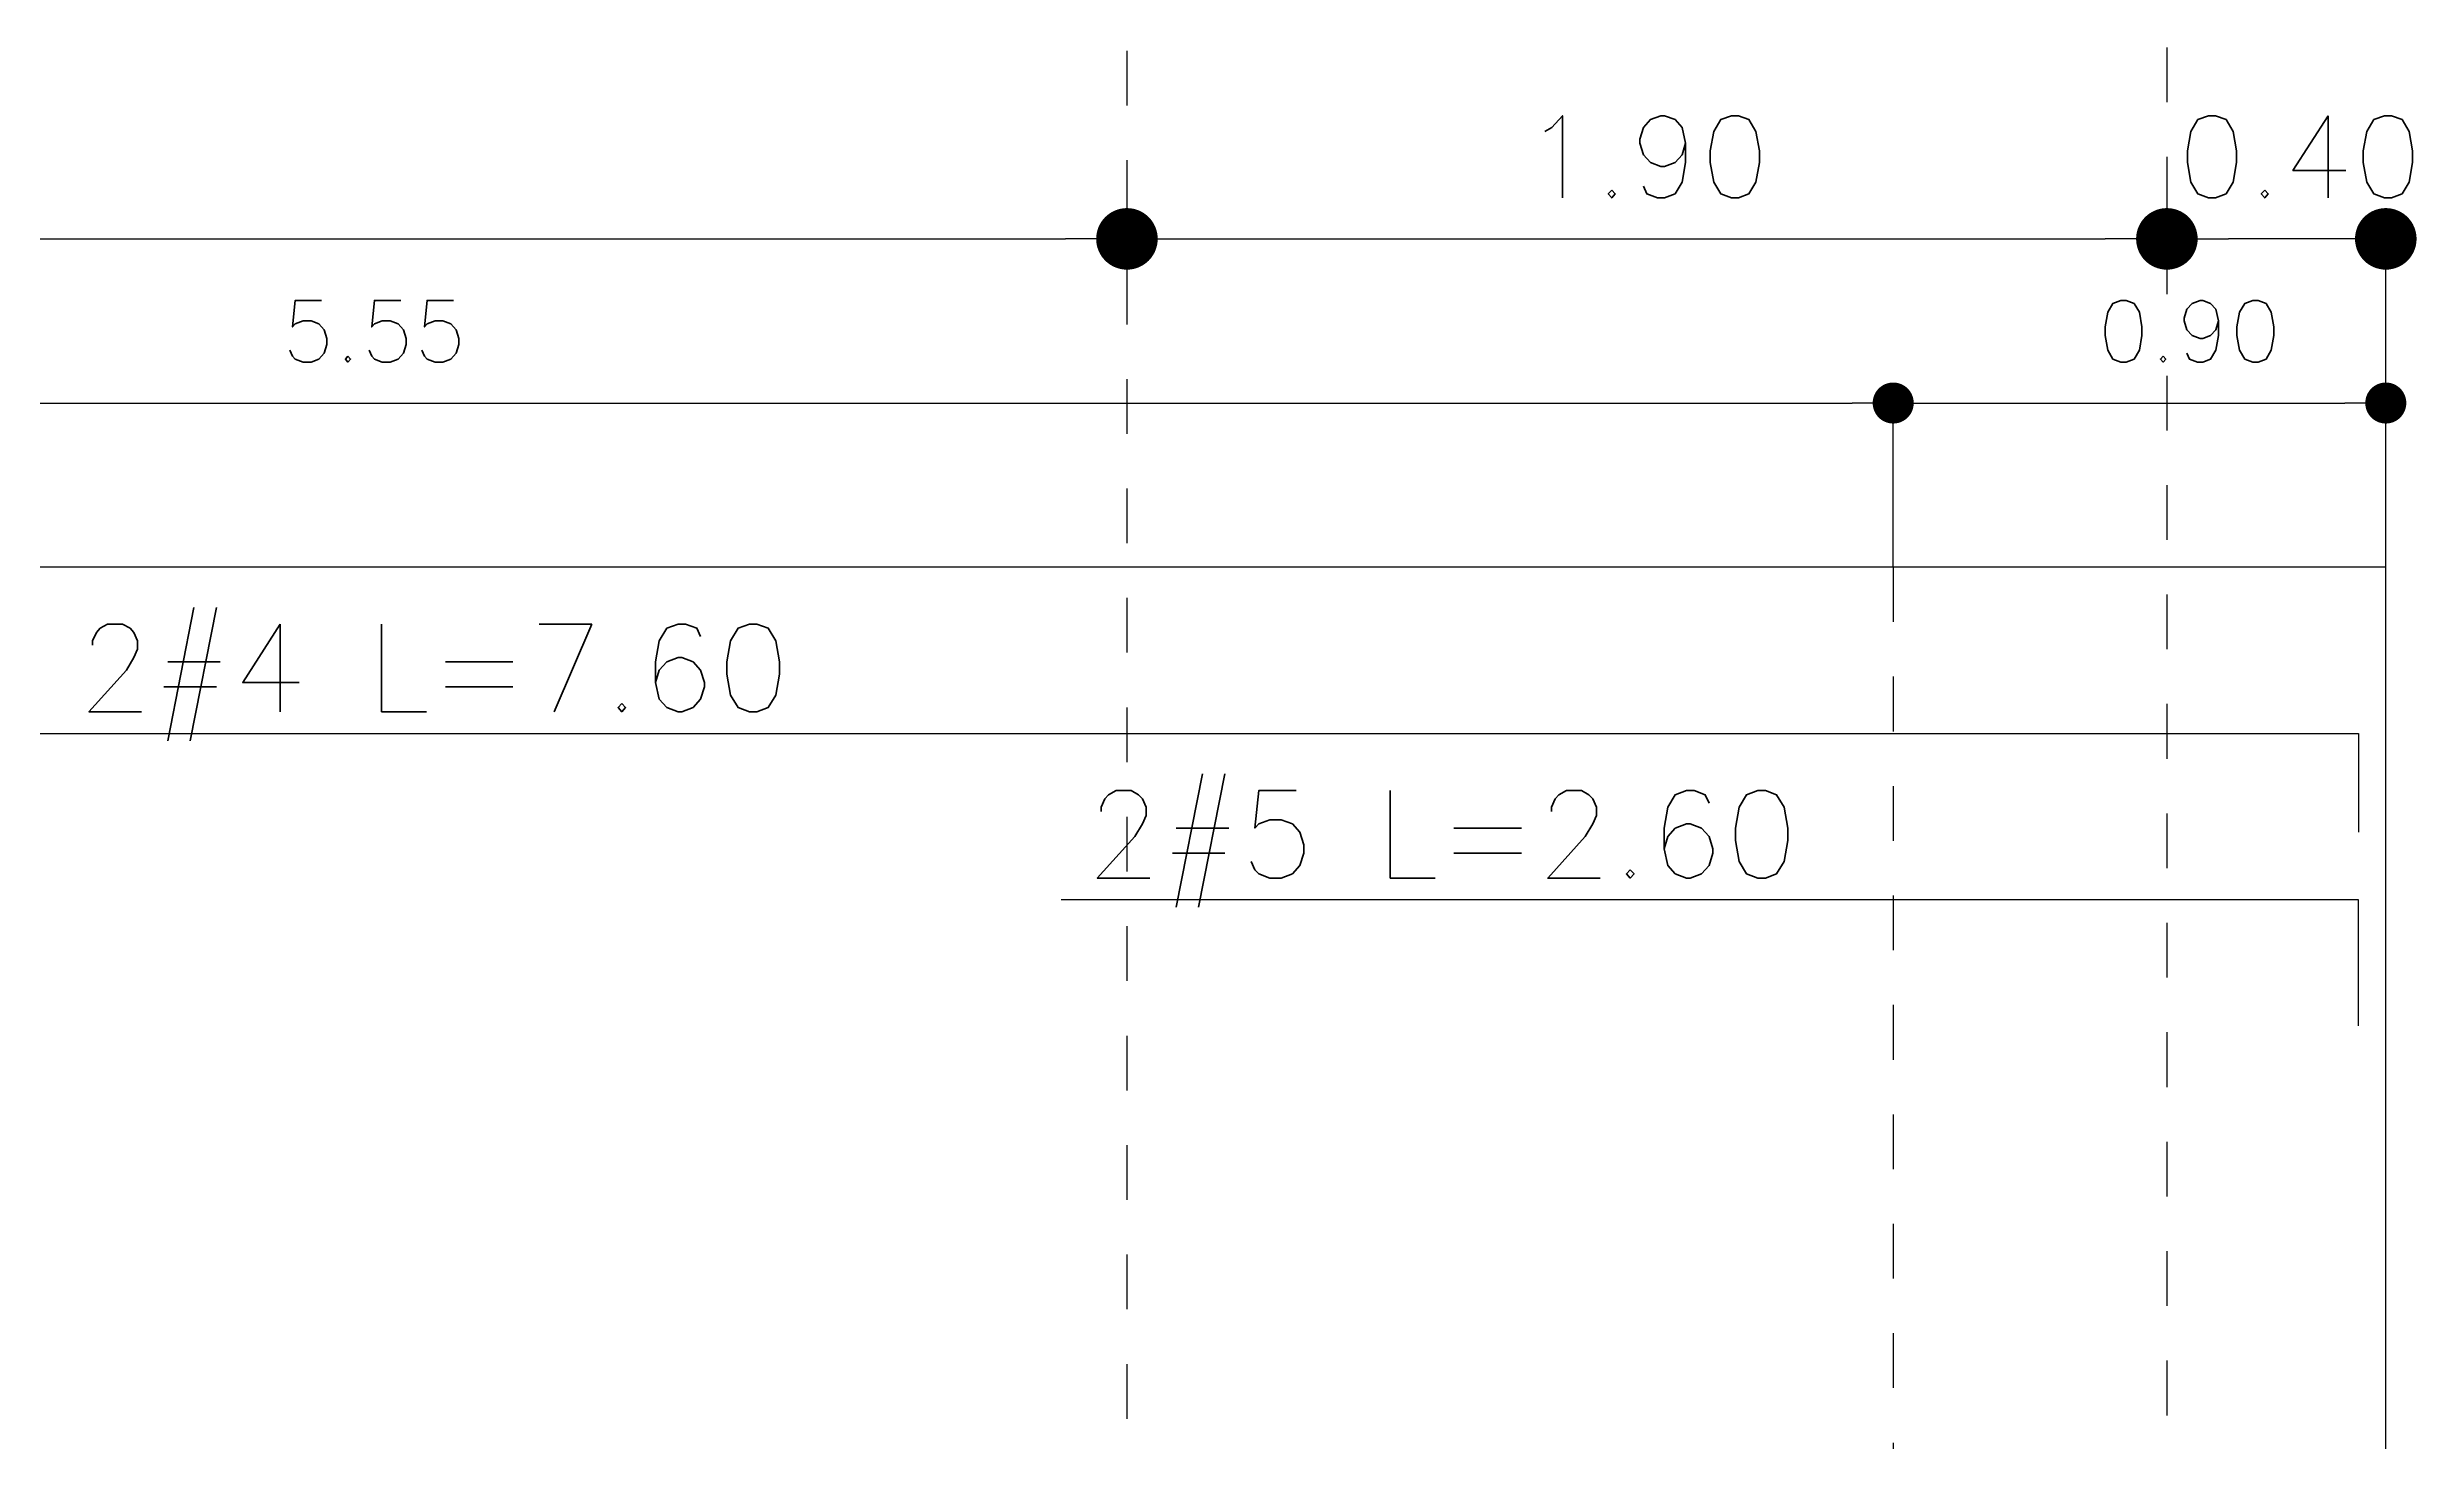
# Model space of a CAD drawing. Header units: millimetres. Extents: x 0 to 212, y -9 to 41.
# Drawn here: x 45.304 to 49.633, y 31.115 to 33.663 of the extents above; entities that cross this region are included whole.
import ezdxf
from ezdxf.enums import TextEntityAlignment as Align

# ---------------------------------------------------------------- set-up
doc = ezdxf.new("R2010")
doc.units = ezdxf.units.MM
doc.header["$LTSCALE"] = 0.01
doc.header["$PDMODE"] = 3
doc.linetypes.add('DASHDOT', pattern=[1, 0.5, -0.25, 0, -0.25])
doc.linetypes.add('DASHED2', pattern=[0.375, 0.25, -0.125])
for name, color, linetype in [('FC_BORDE VIGA', 4, 'Continuous'), ('FC_COTAS', 1, 'Continuous'), ('FC_COTAS EJES', 1, 'Continuous'), ('FC_EJES', 1, 'DASHDOT'), ('FC_PROYECCION', 6, 'DASHED2'), ('FC_R-80', 11, 'Continuous'), ('FC_REFUERZO', 5, 'Continuous')]:
    doc.layers.add(name, color=color, linetype=linetype)
doc.styles.add('FC_TEXT1', font='romans.shx')
doc.styles.get("Standard").update_dxf_attribs({"font": 'romans.shx'})
doc.dimstyles.new('FC_COTAS', dxfattribs={"dimtxt": 0.0015, "dimasz": 0.001, "dimexe": 0, "dimexo": 0, "dimgap": 0.001, "dimtad": 1, "dimtih": 1, "dimtoh": 1, "dimzin": 0, "dimdsep": 46, "dimtxsty": 'FC_TEXT1', "dimblk": 'DOT', "dimcen": 0.09, "dimclrd": 256, "dimclre": 256, "dimclrt": 256, "dimadec": 0, "dimazin": 0, "dimtfac": 1, "dimtix": 1, "dimtmove": 2, "dimatfit": 3, "dimfxl": 1.002, "dimtolj": 1, "dimtzin": 0, "dimlwd": -1, "dimarcsym": 0})
doc.dimstyles.new('FC_COTAS EJES', dxfattribs={"dimtxt": 0.002, "dimasz": 0.0015, "dimexe": 0, "dimexo": 0, "dimgap": 0.001, "dimtad": 1, "dimtih": 1, "dimtoh": 1, "dimzin": 0, "dimdsep": 46, "dimtxsty": 'FC_TEXT1', "dimblk": 'DOT', "dimcen": 0.09, "dimclrd": 256, "dimclre": 256, "dimclrt": 256, "dimadec": 0, "dimazin": 0, "dimtfac": 1, "dimtix": 1, "dimtmove": 2, "dimatfit": 3, "dimfxl": 1.002, "dimtolj": 1, "dimtzin": 0, "dimlwd": -1, "dimarcsym": 0})

# ---------------------------------------------------------------- blocks, each defined once
blk = doc.blocks.new('_Dot')
at = {"color": 0, "linetype": 'ByBlock', "lineweight": -2}
blk.add_line((-0.5, 0), (-1, 0), dxfattribs=at)
at = {"color": 0, "linetype": 'ByBlock', "const_width": 0.5}
blk.add_lwpolyline([(-0.25, 0, 1), (0.25, 0, 1)], format="xyb", close=True, dxfattribs=at)
blk = doc.blocks.new('*D176')
at = {"layer": 'Defpoints', "color": 0, "ltscale": 0.6, "transparency": 16777216}
for p in [(48.6765, 33.0131), (43.1265, 32.7131), (48.6765, 32.7131)]:
    blk.add_point(p, dxfattribs=at)
at = {"layer": 'FC_COTAS', "lineweight": -2, "ltscale": 0.6, "transparency": 16777216}
for p, q in [((43.1265, 32.7131), (43.1265, 33.0131)), ((48.6765, 32.7131), (48.6765, 33.0131))]:
    blk.add_line(p, q, dxfattribs=at)
at = {"layer": 'FC_COTAS', "ltscale": 0.6, "transparency": 16777216}
blk.add_line((43.2015, 33.0131), (48.6015, 33.0131), dxfattribs=at)
at = {"layer": 'FC_COTAS', "ltscale": 0.6, "transparency": 16777216, "xscale": 0.075, "yscale": 0.075, "zscale": 0.075, "rotation": 180}
blk.add_blockref('_Dot', (43.1265, 33.0131), dxfattribs=at)
at = {"layer": 'FC_COTAS', "ltscale": 0.6, "transparency": 16777216, "xscale": 0.075, "yscale": 0.075, "zscale": 0.075}
blk.add_blockref('_Dot', (48.6765, 33.0131), dxfattribs=at)
at = {"layer": 'FC_COTAS', "ltscale": 0.6, "transparency": 16777216, "insert": (45.9015, 33.1443), "char_height": 0.1125, "attachment_point": 5, "style": 'FC_TEXT1'}
blk.add_mtext('\\A1;5.55', dxfattribs=at)
blk = doc.blocks.new('*D177')
at = {"layer": 'Defpoints', "color": 0, "ltscale": 0.6, "transparency": 16777216}
for p in [(42.6265, 33.3131), (47.2765, 33.3131), (47.2765, 33.3131)]:
    blk.add_point(p, dxfattribs=at)
at = {"layer": 'FC_COTAS EJES', "ltscale": 0.6, "transparency": 16777216}
blk.add_line((42.739, 33.3131), (47.164, 33.3131), dxfattribs=at)
at = {"layer": 'FC_COTAS EJES', "ltscale": 0.6, "transparency": 16777216, "xscale": 0.1125, "yscale": 0.1125, "zscale": 0.1125, "rotation": 180}
blk.add_blockref('_Dot', (42.6265, 33.3131), dxfattribs=at)
at = {"layer": 'FC_COTAS EJES', "ltscale": 0.6, "transparency": 16777216, "xscale": 0.1125, "yscale": 0.1125, "zscale": 0.1125}
blk.add_blockref('_Dot', (47.2765, 33.3131), dxfattribs=at)
at = {"layer": 'FC_COTAS EJES', "ltscale": 0.6, "transparency": 16777216, "insert": (44.9515, 33.4631), "char_height": 0.15, "attachment_point": 5, "style": 'FC_TEXT1'}
blk.add_mtext('\\A1;4.65', dxfattribs=at)
blk = doc.blocks.new('*D178')
at = {"layer": 'Defpoints', "color": 0, "ltscale": 0.6, "transparency": 16777216}
for p in [(47.2765, 33.3131), (49.1765, 33.3131), (49.1765, 33.3131)]:
    blk.add_point(p, dxfattribs=at)
at = {"layer": 'FC_COTAS EJES', "ltscale": 0.6, "transparency": 16777216}
blk.add_line((47.389, 33.3131), (49.064, 33.3131), dxfattribs=at)
at = {"layer": 'FC_COTAS EJES', "ltscale": 0.6, "transparency": 16777216, "xscale": 0.1125, "yscale": 0.1125, "zscale": 0.1125, "rotation": 180}
blk.add_blockref('_Dot', (47.2765, 33.3131), dxfattribs=at)
at = {"layer": 'FC_COTAS EJES', "ltscale": 0.6, "transparency": 16777216, "xscale": 0.1125, "yscale": 0.1125, "zscale": 0.1125}
blk.add_blockref('_Dot', (49.1765, 33.3131), dxfattribs=at)
at = {"layer": 'FC_COTAS EJES', "ltscale": 0.6, "transparency": 16777216, "insert": (48.2265, 33.4631), "char_height": 0.15, "attachment_point": 5, "style": 'FC_TEXT1'}
blk.add_mtext('\\A1;1.90', dxfattribs=at)
blk = doc.blocks.new('*D180')
at = {"layer": 'Defpoints', "color": 0, "ltscale": 0.6, "transparency": 16777216}
for p in [(49.1765, 33.3131), (49.1765, 33.3131), (49.5765, 32.7131)]:
    blk.add_point(p, dxfattribs=at)
at = {"layer": 'FC_COTAS EJES', "ltscale": 0.6, "transparency": 16777216}
blk.add_line((49.464, 33.3131), (49.289, 33.3131), dxfattribs=at)
at = {"layer": 'FC_COTAS EJES', "lineweight": -2, "ltscale": 0.6, "transparency": 16777216}
blk.add_line((49.5765, 32.7131), (49.5765, 33.3131), dxfattribs=at)
at = {"layer": 'FC_COTAS EJES', "ltscale": 0.6, "transparency": 16777216, "xscale": 0.1125, "yscale": 0.1125, "zscale": 0.1125, "rotation": 180}
blk.add_blockref('_Dot', (49.1765, 33.3131), dxfattribs=at)
at = {"layer": 'FC_COTAS EJES', "ltscale": 0.6, "transparency": 16777216, "xscale": 0.1125, "yscale": 0.1125, "zscale": 0.1125}
blk.add_blockref('_Dot', (49.5765, 33.3131), dxfattribs=at)
at = {"layer": 'FC_COTAS EJES', "ltscale": 0.6, "transparency": 16777216, "insert": (49.4197, 33.4631), "char_height": 0.15, "attachment_point": 5, "style": 'FC_TEXT1'}
blk.add_mtext('\\A1;0.40', dxfattribs=at)
blk = doc.blocks.new('*D181')
at = {"layer": 'Defpoints', "color": 0, "ltscale": 0.6, "transparency": 16777216}
for p in [(48.6765, 33.0131), (49.5765, 33.0131), (49.5765, 32.7131)]:
    blk.add_point(p, dxfattribs=at)
at = {"layer": 'FC_COTAS', "ltscale": 0.6, "transparency": 16777216}
blk.add_line((48.7515, 33.0131), (49.5015, 33.0131), dxfattribs=at)
at = {"layer": 'FC_COTAS', "lineweight": -2, "ltscale": 0.6, "transparency": 16777216}
blk.add_line((49.5765, 32.7131), (49.5765, 33.0131), dxfattribs=at)
at = {"layer": 'FC_COTAS', "ltscale": 0.6, "transparency": 16777216, "xscale": 0.075, "yscale": 0.075, "zscale": 0.075, "rotation": 180}
blk.add_blockref('_Dot', (48.6765, 33.0131), dxfattribs=at)
at = {"layer": 'FC_COTAS', "ltscale": 0.6, "transparency": 16777216, "xscale": 0.075, "yscale": 0.075, "zscale": 0.075}
blk.add_blockref('_Dot', (49.5765, 33.0131), dxfattribs=at)
at = {"layer": 'FC_COTAS', "ltscale": 0.6, "transparency": 16777216, "insert": (49.2178, 33.1443), "char_height": 0.1125, "attachment_point": 5, "style": 'FC_TEXT1', "bg_fill": 3, "box_fill_scale": 1.1, "bg_fill_color": 256, "bg_fill_true_color": 13158600, "bg_fill_transparency": 0}
blk.add_mtext('\\A1;0.90', dxfattribs=at)

msp = doc.modelspace()

# ---------------------------------------------------------------- linework, layer by layer
at = {"layer": 'FC_BORDE VIGA'}
msp.add_lwpolyline([(39.5765, 29.1171), (49.5765, 29.1171), (49.5765, 32.7131), (39.5765, 32.7131)], close=True, dxfattribs=at)
at = {"layer": 'FC_EJES', "ltscale": 0.6}
for points in [[(47.2765, 33.6569), (47.2765, 29.1171)], [(49.1765, 33.6631), (49.1765, 29.1171)]]:
    msp.add_lwpolyline(points, dxfattribs=at)
at = {"layer": 'FC_PROYECCION', "ltscale": 0.6}
msp.add_lwpolyline([(48.6765, 32.7131), (48.6765, 29.1171)], dxfattribs=at)
at = {"layer": 'FC_REFUERZO'}
for points in [[(42.2765, 32.2291), (42.2765, 32.4091), (49.5265, 32.4091), (49.5265, 32.2291)], [(49.5265, 31.8751), (49.5265, 32.1051), (47.1565, 32.1051)]]:
    msp.add_lwpolyline(points, dxfattribs=at)

# ---------------------------------------------------------------- texts
at = {"layer": 'FC_R-80'}
for s, p in [('2#4 L=7.60', (46.0107, 32.449)), ('2#5 L=2.60', (47.8532, 32.145))]:
    msp.add_text(s, height=0.16, dxfattribs=at).set_placement(p, align=Align.CENTER)

# ---------------------------------------------------------------- dimensions: what is measured, and where the dimension line sits
at = {"layer": 'FC_COTAS', "ltscale": 0.6}
dim = msp.add_linear_dim(base=(48.6765, 33.0131), p1=(43.1265, 32.7131), p2=(48.6765, 32.7131), dimstyle='FC_COTAS', override={"dimscale": 0, "dimtix": 1, "dimtofl": 1, "dimtmove": 2, "dimatfit": 3}, dxfattribs=at)
dim.commit()
dim.dimension.update_dxf_attribs({"geometry": '*D176', "text_midpoint": (45.9015, 33.1443)})
at = {"layer": 'FC_COTAS EJES', "ltscale": 0.6}
for base, p1, p2, picture, middle in [((47.2765, 33.3131), (42.6265, 33.3131), (47.2765, 33.3131), '*D177', (44.9515, 33.4631)), ((49.1765, 33.3131), (47.2765, 33.3131), (49.1765, 33.3131), '*D178', (48.2265, 33.4631))]:
    dim = msp.add_linear_dim(base=base, p1=p1, p2=p2, dimstyle='FC_COTAS EJES', override={"dimscale": 0, "dimtix": 1, "dimtofl": 1, "dimtmove": 2, "dimatfit": 3}, dxfattribs=at)
    dim.commit()
    dim.dimension.update_dxf_attribs({"geometry": picture, "text_midpoint": middle})
dim = msp.add_linear_dim(base=(49.1765, 33.3131), p1=(49.5765, 32.7131), p2=(49.1765, 33.3131), dimstyle='FC_COTAS EJES', override={"dimscale": 0, "dimtix": 1, "dimtofl": 1, "dimtmove": 2, "dimatfit": 3}, dxfattribs=at)
dim.commit()
dim.dimension.update_dxf_attribs({"geometry": '*D180', "text_midpoint": (49.4197, 33.4631), "dimtype": 128})

# ---------------------------------------------------------------- next in the draw order: dimensions: what is measured, and where the dimension line sits
at = {"layer": 'FC_COTAS', "ltscale": 0.6}
dim = msp.add_linear_dim(base=(49.5765, 33.0131), p1=(48.6765, 33.0131), p2=(49.5765, 32.7131), dimstyle='FC_COTAS', override={"dimscale": 0, "dimtix": 1, "dimtofl": 1, "dimtmove": 2, "dimatfit": 3, "dimtfill": 1}, dxfattribs=at)
dim.commit()
dim.dimension.update_dxf_attribs({"geometry": '*D181', "text_midpoint": (49.2178, 33.1443), "dimtype": 128})

doc.saveas('drawing.dxf')
